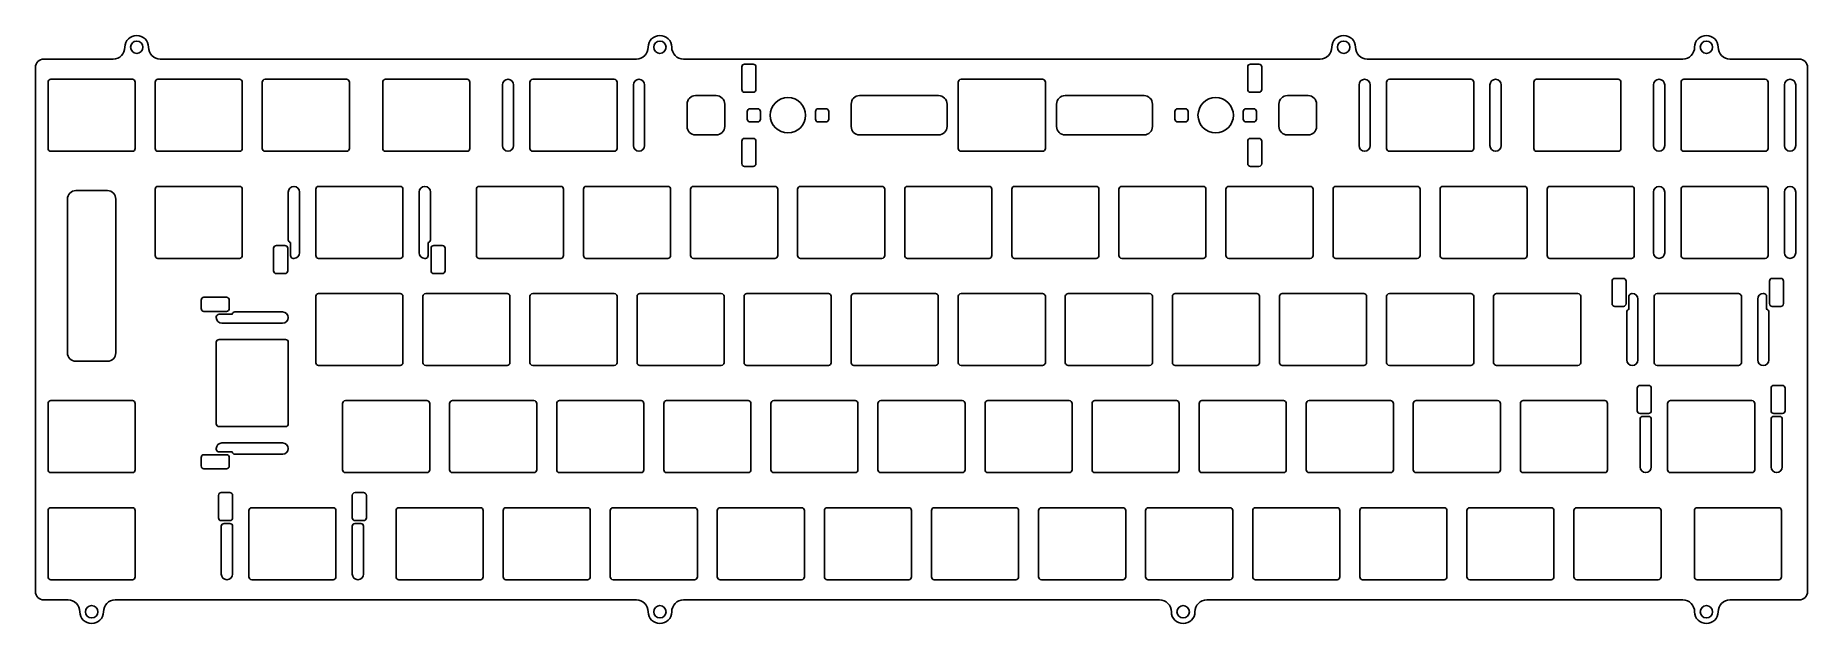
# Model space of a CAD drawing. Header units: millimetres. Extents: x -115 to 200, y -100 to 4.
import ezdxf

# ---------------------------------------------------------------- set-up
doc = ezdxf.new("R2010")
doc.units = ezdxf.units.MM

msp = doc.modelspace()

# ---------------------------------------------------------------- linework, layer by layer
for points in [[(-6.3, -98.3, 1), (-2.1, -98.3, -0.414213562), (0, -96.2), (84.685, -96.2, -0.414213562), (86.785, -98.3, 1), (90.985, -98.3, -0.414213562), (93.085, -96.2), (177.77, -96.2, -0.414213562), (179.87, -98.3, 1), (184.07, -98.3, -0.414213562), (186.17, -96.2), (198.47, -96.2, 0.414213562), (199.97, -94.7), (199.97, -1.5, 0.414213562), (198.47, 0), (186.17, 0, -0.414213562), (184.07, 2.1, 1), (179.87, 2.1, -0.414213562), (177.77, 0), (121.64, 0, -0.414213562), (119.54, 2.1, 1), (115.34, 2.1, -0.414213562), (113.24, 0), (0, 0, -0.414213562), (-2.1, 2.1, 1), (-6.3, 2.1, -0.414213562), (-8.4, 0), (-93.09, 0, -0.414213562), (-95.19, 2.1, 1), (-99.39, 2.1, -0.414213562), (-101.49, 0), (-113.805, 0, 0.414213562), (-115.305, -1.5), (-115.305, -94.7, 0.414213562), (-113.805, -96.2), (-109.505, -96.2, -0.414213562), (-107.405, -98.3, 1), (-103.205, -98.3, -0.414213562), (-101.105, -96.2), (-8.4, -96.2, -0.414213562)], [(10.87, -0.9), (12.37, -0.9, -0.414213562), (12.87, -1.4), (12.87, -5.4, -0.414213562), (12.37, -5.9), (10.87, -5.9, -0.414213562), (10.37, -5.4), (10.37, -1.4, -0.414213562)], [(100.37, -5.4), (100.37, -1.4, -0.414213562), (100.87, -0.9), (102.37, -0.9, -0.414213562), (102.87, -1.4), (102.87, -5.4, -0.414213562), (102.37, -5.9), (100.87, -5.9, -0.414213562)], [(-113.055, -15.9), (-113.055, -4.1, -0.414213562), (-112.555, -3.6), (-98.055, -3.6, -0.414213562), (-97.555, -4.1), (-97.555, -15.9, -0.414213562), (-98.055, -16.4), (-112.555, -16.4, -0.414213562)], [(-79.005, -16.4), (-93.505, -16.4, -0.414213562), (-94.005, -15.9), (-94.005, -4.1, -0.414213562), (-93.505, -3.6), (-79.005, -3.6, -0.414213562), (-78.505, -4.1), (-78.505, -15.9, -0.414213562)], [(-59.955, -16.4), (-74.455, -16.4, -0.414213562), (-74.955, -15.9), (-74.955, -4.1, -0.414213562), (-74.455, -3.6), (-59.955, -3.6, -0.414213562), (-59.455, -4.1), (-59.455, -15.9, -0.414213562)], [(-53.52375, -15.9), (-53.52375, -4.1, -0.414213562), (-53.02375, -3.6), (-38.52375, -3.6, -0.414213562), (-38.02375, -4.1), (-38.02375, -15.9, -0.414213562), (-38.52375, -16.4), (-53.02375, -16.4, -0.414213562)], [(-30.23, -15.4, -1), (-32.23, -15.4), (-32.23, -4.6, -1), (-30.23, -4.6)], [(-12.33, -16.4), (-26.83, -16.4, -0.414213562), (-27.33, -15.9), (-27.33, -4.1, -0.414213562), (-26.83, -3.6), (-12.33, -3.6, -0.414213562), (-11.83, -4.1), (-11.83, -15.9, -0.414213562)], [(-6.93, -4.6), (-6.93, -15.4, -1), (-8.93, -15.4), (-8.93, -4.6, -1)], [(63.87, -16.4), (49.37, -16.4, -0.414213562), (48.87, -15.9), (48.87, -4.1, -0.414213562), (49.37, -3.6), (63.87, -3.6, -0.414213562), (64.37, -4.1), (64.37, -15.9, -0.414213562)], [(120.17, -4.6, -1), (122.17, -4.6), (122.17, -15.4, -1), (120.17, -15.4)], [(140.07, -16.4), (125.57, -16.4, -0.414213562), (125.07, -15.9), (125.07, -4.1, -0.414213562), (125.57, -3.6), (140.07, -3.6, -0.414213562), (140.57, -4.1), (140.57, -15.9, -0.414213562)], [(143.47, -15.4), (143.47, -4.6, -1), (145.47, -4.6), (145.47, -15.4, -1)], [(166.26375, -16.4), (151.76375, -16.4, -0.414213562), (151.26375, -15.9), (151.26375, -4.1, -0.414213562), (151.76375, -3.6), (166.26375, -3.6, -0.414213562), (166.76375, -4.1), (166.76375, -15.9, -0.414213562)], [(172.5575, -4.6, -1), (174.5575, -4.6), (174.5575, -15.4, -1), (172.5575, -15.4)], [(177.4575, -15.9), (177.4575, -4.1, -0.414213562), (177.9575, -3.6), (192.4575, -3.6, -0.414213562), (192.9575, -4.1), (192.9575, -15.9, -0.414213562), (192.4575, -16.4), (177.9575, -16.4, -0.414213562)], [(197.8575, -15.4, -1), (195.8575, -15.4), (195.8575, -4.6, -1), (197.8575, -4.6)], [(2.12, -13.5, -0.414213562), (0.62, -12), (0.62, -8, -0.414213562), (2.12, -6.5), (5.82, -6.5, -0.414213562), (7.32, -8), (7.32, -12, -0.414213562), (5.82, -13.5)], [(13.17, -11.175), (11.82, -11.175, -0.414213562), (11.32, -10.675), (11.32, -9.325, -0.414213562), (11.82, -8.825), (13.17, -8.825, -0.414213562), (13.67, -9.325), (13.67, -10.675, -0.414213562)], [(23.47, -10.675), (23.47, -9.325, -0.414213562), (23.97, -8.825), (25.32, -8.825, -0.414213562), (25.82, -9.325), (25.82, -10.675, -0.414213562), (25.32, -11.175), (23.97, -11.175, -0.414213562)], [(31.32, -13.5, -0.414213562), (29.82, -12), (29.82, -8, -0.414213562), (31.32, -6.5), (45.37, -6.5, -0.414213562), (46.87, -8), (46.87, -12, -0.414213562), (45.37, -13.5)], [(67.87, -13.5, -0.414213562), (66.37, -12), (66.37, -8, -0.414213562), (67.87, -6.5), (81.92, -6.5, -0.414213562), (83.42, -8), (83.42, -12, -0.414213562), (81.92, -13.5)], [(87.42, -10.675), (87.42, -9.325, -0.414213562), (87.92, -8.825), (89.27, -8.825, -0.414213562), (89.77, -9.325), (89.77, -10.675, -0.414213562), (89.27, -11.175), (87.92, -11.175, -0.414213562)], [(99.57, -10.675), (99.57, -9.325, -0.414213562), (100.07, -8.825), (101.42, -8.825, -0.414213562), (101.92, -9.325), (101.92, -10.675, -0.414213562), (101.42, -11.175), (100.07, -11.175, -0.414213562)], [(107.42, -13.5, -0.414213562), (105.92, -12), (105.92, -8, -0.414213562), (107.42, -6.5), (111.12, -6.5, -0.414213562), (112.62, -8), (112.62, -12, -0.414213562), (111.12, -13.5)], [(10.87, -14.1), (12.37, -14.1, -0.414213562), (12.87, -14.6), (12.87, -18.6, -0.414213562), (12.37, -19.1), (10.87, -19.1, -0.414213562), (10.37, -18.6), (10.37, -14.6, -0.414213562)], [(102.37, -19.1), (100.87, -19.1, -0.414213562), (100.37, -18.6), (100.37, -14.6, -0.414213562), (100.87, -14.1), (102.37, -14.1, -0.414213562), (102.87, -14.6), (102.87, -18.6, -0.414213562)], [(-109.605, -24.9, -0.414213562), (-108.105, -23.4), (-102.505, -23.4, -0.414213562), (-101.005, -24.9), (-101.005, -52.25, -0.414213562), (-102.505, -53.75), (-108.105, -53.75, -0.414213562), (-109.605, -52.25)], [(-79.005, -35.45), (-93.505, -35.45, -0.414213562), (-94.005, -34.95), (-94.005, -23.15, -0.414213562), (-93.505, -22.65), (-79.005, -22.65, -0.414213562), (-78.505, -23.15), (-78.505, -34.95, -0.414213562)], [(-69.93, -32.65, -0.356393959), (-70.33, -32.1601), (-70.33, -23.65, -1), (-68.33, -23.65), (-68.33, -34.45, -0.414213562), (-69.33, -35.45), (-69.43, -35.45, -0.414213562), (-69.93, -34.95)], [(-65.43, -34.95), (-65.43, -23.15, -0.414213562), (-64.93, -22.65), (-50.43, -22.65, -0.414213562), (-49.93, -23.15), (-49.93, -34.95, -0.414213562), (-50.43, -35.45), (-64.93, -35.45, -0.414213562)], [(-47.03, -23.65, -1), (-45.03, -23.65), (-45.03, -32.1601, -0.356393959), (-45.43, -32.65), (-45.43, -34.95, -0.414213562), (-45.93, -35.45), (-46.03, -35.45, -0.414213562), (-47.03, -34.45)], [(-36.855, -34.95), (-36.855, -23.15, -0.414213562), (-36.355, -22.65), (-21.855, -22.65, -0.414213562), (-21.355, -23.15), (-21.355, -34.95, -0.414213562), (-21.855, -35.45), (-36.355, -35.45, -0.414213562)], [(-2.805, -35.45), (-17.305, -35.45, -0.414213562), (-17.805, -34.95), (-17.805, -23.15, -0.414213562), (-17.305, -22.65), (-2.805, -22.65, -0.414213562), (-2.305, -23.15), (-2.305, -34.95, -0.414213562)], [(16.245, -35.45), (1.745, -35.45, -0.414213562), (1.245, -34.95), (1.245, -23.15, -0.414213562), (1.745, -22.65), (16.245, -22.65, -0.414213562), (16.745, -23.15), (16.745, -34.95, -0.414213562)], [(20.295, -34.95), (20.295, -23.15, -0.414213562), (20.795, -22.65), (35.295, -22.65, -0.414213562), (35.795, -23.15), (35.795, -34.95, -0.414213562), (35.295, -35.45), (20.795, -35.45, -0.414213562)], [(39.345, -34.95), (39.345, -23.15, -0.414213562), (39.845, -22.65), (54.345, -22.65, -0.414213562), (54.845, -23.15), (54.845, -34.95, -0.414213562), (54.345, -35.45), (39.845, -35.45, -0.414213562)], [(73.395, -35.45), (58.895, -35.45, -0.414213562), (58.395, -34.95), (58.395, -23.15, -0.414213562), (58.895, -22.65), (73.395, -22.65, -0.414213562), (73.895, -23.15), (73.895, -34.95, -0.414213562)], [(92.445, -35.45), (77.945, -35.45, -0.414213562), (77.445, -34.95), (77.445, -23.15, -0.414213562), (77.945, -22.65), (92.445, -22.65, -0.414213562), (92.945, -23.15), (92.945, -34.95, -0.414213562)], [(111.495, -35.45), (96.995, -35.45, -0.414213562), (96.495, -34.95), (96.495, -23.15, -0.414213562), (96.995, -22.65), (111.495, -22.65, -0.414213562), (111.995, -23.15), (111.995, -34.95, -0.414213562)], [(130.545, -35.45), (116.045, -35.45, -0.414213562), (115.545, -34.95), (115.545, -23.15, -0.414213562), (116.045, -22.65), (130.545, -22.65, -0.414213562), (131.045, -23.15), (131.045, -34.95, -0.414213562)], [(149.595, -35.45), (135.095, -35.45, -0.414213562), (134.595, -34.95), (134.595, -23.15, -0.414213562), (135.095, -22.65), (149.595, -22.65, -0.414213562), (150.095, -23.15), (150.095, -34.95, -0.414213562)], [(168.645, -35.45), (154.145, -35.45, -0.414213562), (153.645, -34.95), (153.645, -23.15, -0.414213562), (154.145, -22.65), (168.645, -22.65, -0.414213562), (169.145, -23.15), (169.145, -34.95, -0.414213562)], [(174.5575, -34.45, -1), (172.5575, -34.45), (172.5575, -23.65, -1), (174.5575, -23.65)], [(177.4575, -34.95), (177.4575, -23.15, -0.414213562), (177.9575, -22.65), (192.4575, -22.65, -0.414213562), (192.9575, -23.15), (192.9575, -34.95, -0.414213562), (192.4575, -35.45), (177.9575, -35.45, -0.414213562)], [(197.8575, -34.45, -1), (195.8575, -34.45), (195.8575, -23.65, -1), (197.8575, -23.65)], [(-72.93, -37.65), (-72.93, -33.65, -0.414213562), (-72.43, -33.15), (-70.93, -33.15, -0.414213562), (-70.43, -33.65), (-70.43, -37.65, -0.414213562), (-70.93, -38.15), (-72.43, -38.15, -0.414213562)], [(-42.93, -38.15), (-44.43, -38.15, -0.414213562), (-44.93, -37.65), (-44.93, -33.65, -0.414213562), (-44.43, -33.15), (-42.93, -33.15, -0.414213562), (-42.43, -33.65), (-42.43, -37.65, -0.414213562)], [(165.195, -43.5), (165.195, -39.5, -0.414213562), (165.695, -39), (167.195, -39, -0.414213562), (167.695, -39.5), (167.695, -43.5, -0.414213562), (167.195, -44), (165.695, -44, -0.414213562)], [(195.195, -44), (193.695, -44, -0.414213562), (193.195, -43.5), (193.195, -39.5, -0.414213562), (193.695, -39), (195.195, -39, -0.414213562), (195.695, -39.5), (195.695, -43.5, -0.414213562)], [(-81.33, -44.875), (-85.33, -44.875, -0.414213562), (-85.83, -44.375), (-85.83, -42.875, -0.414213562), (-85.33, -42.375), (-81.33, -42.375, -0.414213562), (-80.83, -42.875), (-80.83, -44.375, -0.414213562)], [(-65.43, -54), (-65.43, -42.2, -0.414213562), (-64.93, -41.7), (-50.43, -41.7, -0.414213562), (-49.93, -42.2), (-49.93, -54, -0.414213562), (-50.43, -54.5), (-64.93, -54.5, -0.414213562)], [(-31.38, -54.5), (-45.88, -54.5, -0.414213562), (-46.38, -54), (-46.38, -42.2, -0.414213562), (-45.88, -41.7), (-31.38, -41.7, -0.414213562), (-30.88, -42.2), (-30.88, -54, -0.414213562)], [(-12.33, -54.5), (-26.83, -54.5, -0.414213562), (-27.33, -54), (-27.33, -42.2, -0.414213562), (-26.83, -41.7), (-12.33, -41.7, -0.414213562), (-11.83, -42.2), (-11.83, -54, -0.414213562)], [(-8.28, -54), (-8.28, -42.2, -0.414213562), (-7.78, -41.7), (6.72, -41.7, -0.414213562), (7.22, -42.2), (7.22, -54, -0.414213562), (6.72, -54.5), (-7.78, -54.5, -0.414213562)], [(10.77, -54), (10.77, -42.2, -0.414213562), (11.27, -41.7), (25.77, -41.7, -0.414213562), (26.27, -42.2), (26.27, -54, -0.414213562), (25.77, -54.5), (11.27, -54.5, -0.414213562)], [(29.82, -54), (29.82, -42.2, -0.414213562), (30.32, -41.7), (44.82, -41.7, -0.414213562), (45.32, -42.2), (45.32, -54, -0.414213562), (44.82, -54.5), (30.32, -54.5, -0.414213562)], [(63.87, -54.5), (49.37, -54.5, -0.414213562), (48.87, -54), (48.87, -42.2, -0.414213562), (49.37, -41.7), (63.87, -41.7, -0.414213562), (64.37, -42.2), (64.37, -54, -0.414213562)], [(67.92, -54), (67.92, -42.2, -0.414213562), (68.42, -41.7), (82.92, -41.7, -0.414213562), (83.42, -42.2), (83.42, -54, -0.414213562), (82.92, -54.5), (68.42, -54.5, -0.414213562)], [(101.97, -54.5), (87.47, -54.5, -0.414213562), (86.97, -54), (86.97, -42.2, -0.414213562), (87.47, -41.7), (101.97, -41.7, -0.414213562), (102.47, -42.2), (102.47, -54, -0.414213562)], [(106.02, -54), (106.02, -42.2, -0.414213562), (106.52, -41.7), (121.02, -41.7, -0.414213562), (121.52, -42.2), (121.52, -54, -0.414213562), (121.02, -54.5), (106.52, -54.5, -0.414213562)], [(140.07, -54.5), (125.57, -54.5, -0.414213562), (125.07, -54), (125.07, -42.2, -0.414213562), (125.57, -41.7), (140.07, -41.7, -0.414213562), (140.57, -42.2), (140.57, -54, -0.414213562)], [(159.12, -54.5), (144.62, -54.5, -0.414213562), (144.12, -54), (144.12, -42.2, -0.414213562), (144.62, -41.7), (159.12, -41.7, -0.414213562), (159.62, -42.2), (159.62, -54, -0.414213562)], [(168.695, -41.7), (168.795, -41.7, -0.414213562), (169.795, -42.7), (169.795, -53.5, -1), (167.795, -53.5), (167.795, -44.9899, -0.356393959), (168.195, -44.5), (168.195, -42.2, -0.414213562)], [(187.695, -54.5), (173.195, -54.5, -0.414213562), (172.695, -54), (172.695, -42.2, -0.414213562), (173.195, -41.7), (187.695, -41.7, -0.414213562), (188.195, -42.2), (188.195, -54, -0.414213562)], [(191.095, -53.5), (191.095, -42.7, -0.414213562), (192.095, -41.7), (192.195, -41.7, -0.414213562), (192.695, -42.2), (192.695, -44.5, -0.356393959), (193.095, -44.9899), (193.095, -53.5, -1)], [(-71.33, -46.975), (-82.13, -46.975, -0.414213562), (-83.13, -45.975), (-83.13, -45.875, -0.414213562), (-82.63, -45.375), (-80.33, -45.375, -0.356393959), (-79.8401, -44.975), (-71.33, -44.975, -1)], [(-70.33, -50.375), (-70.33, -64.875, -0.414213562), (-70.83, -65.375), (-82.63, -65.375, -0.414213562), (-83.13, -64.875), (-83.13, -50.375, -0.414213562), (-82.63, -49.875), (-70.83, -49.875, -0.414213562)], [(170.17625, -58.05), (171.67625, -58.05, -0.414213562), (172.17625, -58.55), (172.17625, -62.55, -0.414213562), (171.67625, -63.05), (170.17625, -63.05, -0.414213562), (169.67625, -62.55), (169.67625, -58.55, -0.414213562)], [(193.47625, -62.55), (193.47625, -58.55, -0.414213562), (193.97625, -58.05), (195.47625, -58.05, -0.414213562), (195.97625, -58.55), (195.97625, -62.55, -0.414213562), (195.47625, -63.05), (193.97625, -63.05, -0.414213562)], [(-98.055, -73.55), (-112.555, -73.55, -0.414213562), (-113.055, -73.05), (-113.055, -61.25, -0.414213562), (-112.555, -60.75), (-98.055, -60.75, -0.414213562), (-97.555, -61.25), (-97.555, -73.05, -0.414213562)], [(-45.6675, -73.55), (-60.1675, -73.55, -0.414213562), (-60.6675, -73.05), (-60.6675, -61.25, -0.414213562), (-60.1675, -60.75), (-45.6675, -60.75, -0.414213562), (-45.1675, -61.25), (-45.1675, -73.05, -0.414213562)], [(-26.6175, -73.55), (-41.1175, -73.55, -0.414213562), (-41.6175, -73.05), (-41.6175, -61.25, -0.414213562), (-41.1175, -60.75), (-26.6175, -60.75, -0.414213562), (-26.1175, -61.25), (-26.1175, -73.05, -0.414213562)], [(-7.5675, -73.55), (-22.0675, -73.55, -0.414213562), (-22.5675, -73.05), (-22.5675, -61.25, -0.414213562), (-22.0675, -60.75), (-7.5675, -60.75, -0.414213562), (-7.0675, -61.25), (-7.0675, -73.05, -0.414213562)], [(-3.5175, -73.05), (-3.5175, -61.25, -0.414213562), (-3.0175, -60.75), (11.4825, -60.75, -0.414213562), (11.9825, -61.25), (11.9825, -73.05, -0.414213562), (11.4825, -73.55), (-3.0175, -73.55, -0.414213562)], [(30.5325, -73.55), (16.0325, -73.55, -0.414213562), (15.5325, -73.05), (15.5325, -61.25, -0.414213562), (16.0325, -60.75), (30.5325, -60.75, -0.414213562), (31.0325, -61.25), (31.0325, -73.05, -0.414213562)], [(49.5825, -73.55), (35.0825, -73.55, -0.414213562), (34.5825, -73.05), (34.5825, -61.25, -0.414213562), (35.0825, -60.75), (49.5825, -60.75, -0.414213562), (50.0825, -61.25), (50.0825, -73.05, -0.414213562)], [(68.6325, -73.55), (54.1325, -73.55, -0.414213562), (53.6325, -73.05), (53.6325, -61.25, -0.414213562), (54.1325, -60.75), (68.6325, -60.75, -0.414213562), (69.1325, -61.25), (69.1325, -73.05, -0.414213562)], [(87.6825, -73.55), (73.1825, -73.55, -0.414213562), (72.6825, -73.05), (72.6825, -61.25, -0.414213562), (73.1825, -60.75), (87.6825, -60.75, -0.414213562), (88.1825, -61.25), (88.1825, -73.05, -0.414213562)], [(91.7325, -73.05), (91.7325, -61.25, -0.414213562), (92.2325, -60.75), (106.7325, -60.75, -0.414213562), (107.2325, -61.25), (107.2325, -73.05, -0.414213562), (106.7325, -73.55), (92.2325, -73.55, -0.414213562)], [(110.7825, -73.05), (110.7825, -61.25, -0.414213562), (111.2825, -60.75), (125.7825, -60.75, -0.414213562), (126.2825, -61.25), (126.2825, -73.05, -0.414213562), (125.7825, -73.55), (111.2825, -73.55, -0.414213562)], [(129.8325, -73.05), (129.8325, -61.25, -0.414213562), (130.3325, -60.75), (144.8325, -60.75, -0.414213562), (145.3325, -61.25), (145.3325, -73.05, -0.414213562), (144.8325, -73.55), (130.3325, -73.55, -0.414213562)], [(163.8825, -73.55), (149.3825, -73.55, -0.414213562), (148.8825, -73.05), (148.8825, -61.25, -0.414213562), (149.3825, -60.75), (163.8825, -60.75, -0.414213562), (164.3825, -61.25), (164.3825, -73.05, -0.414213562)], [(190.07625, -73.55), (175.57625, -73.55, -0.414213562), (175.07625, -73.05), (175.07625, -61.25, -0.414213562), (175.57625, -60.75), (190.07625, -60.75, -0.414213562), (190.57625, -61.25), (190.57625, -73.05, -0.414213562)], [(172.17625, -72.55, -1), (170.17625, -72.55), (170.17625, -64.05, -0.414213562), (170.67625, -63.55), (171.67625, -63.55, -0.414213562), (172.17625, -64.05)], [(193.47625, -72.55), (193.47625, -64.05, -0.414213562), (193.97625, -63.55), (194.97625, -63.55, -0.414213562), (195.47625, -64.05), (195.47625, -72.55, -1)], [(-83.13, -69.375), (-83.13, -69.275, -0.414213562), (-82.13, -68.275), (-71.33, -68.275, -1), (-71.33, -70.275), (-79.8401, -70.275, -0.356393959), (-80.33, -69.875), (-82.63, -69.875, -0.414213562)], [(-80.83, -70.875), (-80.83, -72.375, -0.414213562), (-81.33, -72.875), (-85.33, -72.875, -0.414213562), (-85.83, -72.375), (-85.83, -70.875, -0.414213562), (-85.33, -70.375), (-81.33, -70.375, -0.414213562)], [(-82.23625, -77.1), (-80.73625, -77.1, -0.414213562), (-80.23625, -77.6), (-80.23625, -81.6, -0.414213562), (-80.73625, -82.1), (-82.23625, -82.1, -0.414213562), (-82.73625, -81.6), (-82.73625, -77.6, -0.414213562)], [(-56.93625, -82.1), (-58.43625, -82.1, -0.414213562), (-58.93625, -81.6), (-58.93625, -77.6, -0.414213562), (-58.43625, -77.1), (-56.93625, -77.1, -0.414213562), (-56.43625, -77.6), (-56.43625, -81.6, -0.414213562)], [(-98.055, -92.6), (-112.555, -92.6, -0.414213562), (-113.055, -92.1), (-113.055, -80.3, -0.414213562), (-112.555, -79.8), (-98.055, -79.8, -0.414213562), (-97.555, -80.3), (-97.555, -92.1, -0.414213562)], [(-62.33625, -92.6), (-76.83625, -92.6, -0.414213562), (-77.33625, -92.1), (-77.33625, -80.3, -0.414213562), (-76.83625, -79.8), (-62.33625, -79.8, -0.414213562), (-61.83625, -80.3), (-61.83625, -92.1, -0.414213562)], [(-36.1425, -92.6), (-50.6425, -92.6, -0.414213562), (-51.1425, -92.1), (-51.1425, -80.3, -0.414213562), (-50.6425, -79.8), (-36.1425, -79.8, -0.414213562), (-35.6425, -80.3), (-35.6425, -92.1, -0.414213562)], [(-32.0925, -92.1), (-32.0925, -80.3, -0.414213562), (-31.5925, -79.8), (-17.0925, -79.8, -0.414213562), (-16.5925, -80.3), (-16.5925, -92.1, -0.414213562), (-17.0925, -92.6), (-31.5925, -92.6, -0.414213562)], [(1.9575, -92.6), (-12.5425, -92.6, -0.414213562), (-13.0425, -92.1), (-13.0425, -80.3, -0.414213562), (-12.5425, -79.8), (1.9575, -79.8, -0.414213562), (2.4575, -80.3), (2.4575, -92.1, -0.414213562)], [(21.0075, -92.6), (6.5075, -92.6, -0.414213562), (6.0075, -92.1), (6.0075, -80.3, -0.414213562), (6.5075, -79.8), (21.0075, -79.8, -0.414213562), (21.5075, -80.3), (21.5075, -92.1, -0.414213562)], [(40.0575, -92.6), (25.5575, -92.6, -0.414213562), (25.0575, -92.1), (25.0575, -80.3, -0.414213562), (25.5575, -79.8), (40.0575, -79.8, -0.414213562), (40.5575, -80.3), (40.5575, -92.1, -0.414213562)], [(59.1075, -92.6), (44.6075, -92.6, -0.414213562), (44.1075, -92.1), (44.1075, -80.3, -0.414213562), (44.6075, -79.8), (59.1075, -79.8, -0.414213562), (59.6075, -80.3), (59.6075, -92.1, -0.414213562)], [(63.1575, -92.1), (63.1575, -80.3, -0.414213562), (63.6575, -79.8), (78.1575, -79.8, -0.414213562), (78.6575, -80.3), (78.6575, -92.1, -0.414213562), (78.1575, -92.6), (63.6575, -92.6, -0.414213562)], [(97.2075, -92.6), (82.7075, -92.6, -0.414213562), (82.2075, -92.1), (82.2075, -80.3, -0.414213562), (82.7075, -79.8), (97.2075, -79.8, -0.414213562), (97.7075, -80.3), (97.7075, -92.1, -0.414213562)], [(101.2575, -92.1), (101.2575, -80.3, -0.414213562), (101.7575, -79.8), (116.2575, -79.8, -0.414213562), (116.7575, -80.3), (116.7575, -92.1, -0.414213562), (116.2575, -92.6), (101.7575, -92.6, -0.414213562)], [(135.3075, -92.6), (120.8075, -92.6, -0.414213562), (120.3075, -92.1), (120.3075, -80.3, -0.414213562), (120.8075, -79.8), (135.3075, -79.8, -0.414213562), (135.8075, -80.3), (135.8075, -92.1, -0.414213562)], [(139.3575, -92.1), (139.3575, -80.3, -0.414213562), (139.8575, -79.8), (154.3575, -79.8, -0.414213562), (154.8575, -80.3), (154.8575, -92.1, -0.414213562), (154.3575, -92.6), (139.8575, -92.6, -0.414213562)], [(173.4075, -92.6), (158.9075, -92.6, -0.414213562), (158.4075, -92.1), (158.4075, -80.3, -0.414213562), (158.9075, -79.8), (173.4075, -79.8, -0.414213562), (173.9075, -80.3), (173.9075, -92.1, -0.414213562)], [(194.83875, -92.6), (180.33875, -92.6, -0.414213562), (179.83875, -92.1), (179.83875, -80.3, -0.414213562), (180.33875, -79.8), (194.83875, -79.8, -0.414213562), (195.33875, -80.3), (195.33875, -92.1, -0.414213562)], [(-80.73625, -82.6, -0.414213562), (-80.23625, -83.1), (-80.23625, -91.6, -1), (-82.23625, -91.6), (-82.23625, -83.1, -0.414213562), (-81.73625, -82.6)], [(-58.93625, -91.6), (-58.93625, -83.1, -0.414213562), (-58.43625, -82.6), (-57.43625, -82.6, -0.414213562), (-56.93625, -83.1), (-56.93625, -91.6, -1)]]:
    msp.add_lwpolyline(points, format="xyb", close=True)
for centre, radius in [((-97.285, 2.1), 1.1), ((-4.2, 2.1), 1.1), ((117.44, 2.1), 1.1), ((181.97, 2.1), 1.1), ((18.57, -10), 3.15), ((94.67, -10), 3.15), ((-105.305, -98.3), 1.1), ((-4.2, -98.3), 1.1), ((88.885, -98.3), 1.1), ((181.97, -98.3), 1.1)]:
    msp.add_circle(centre, radius)

doc.saveas('drawing.dxf')
